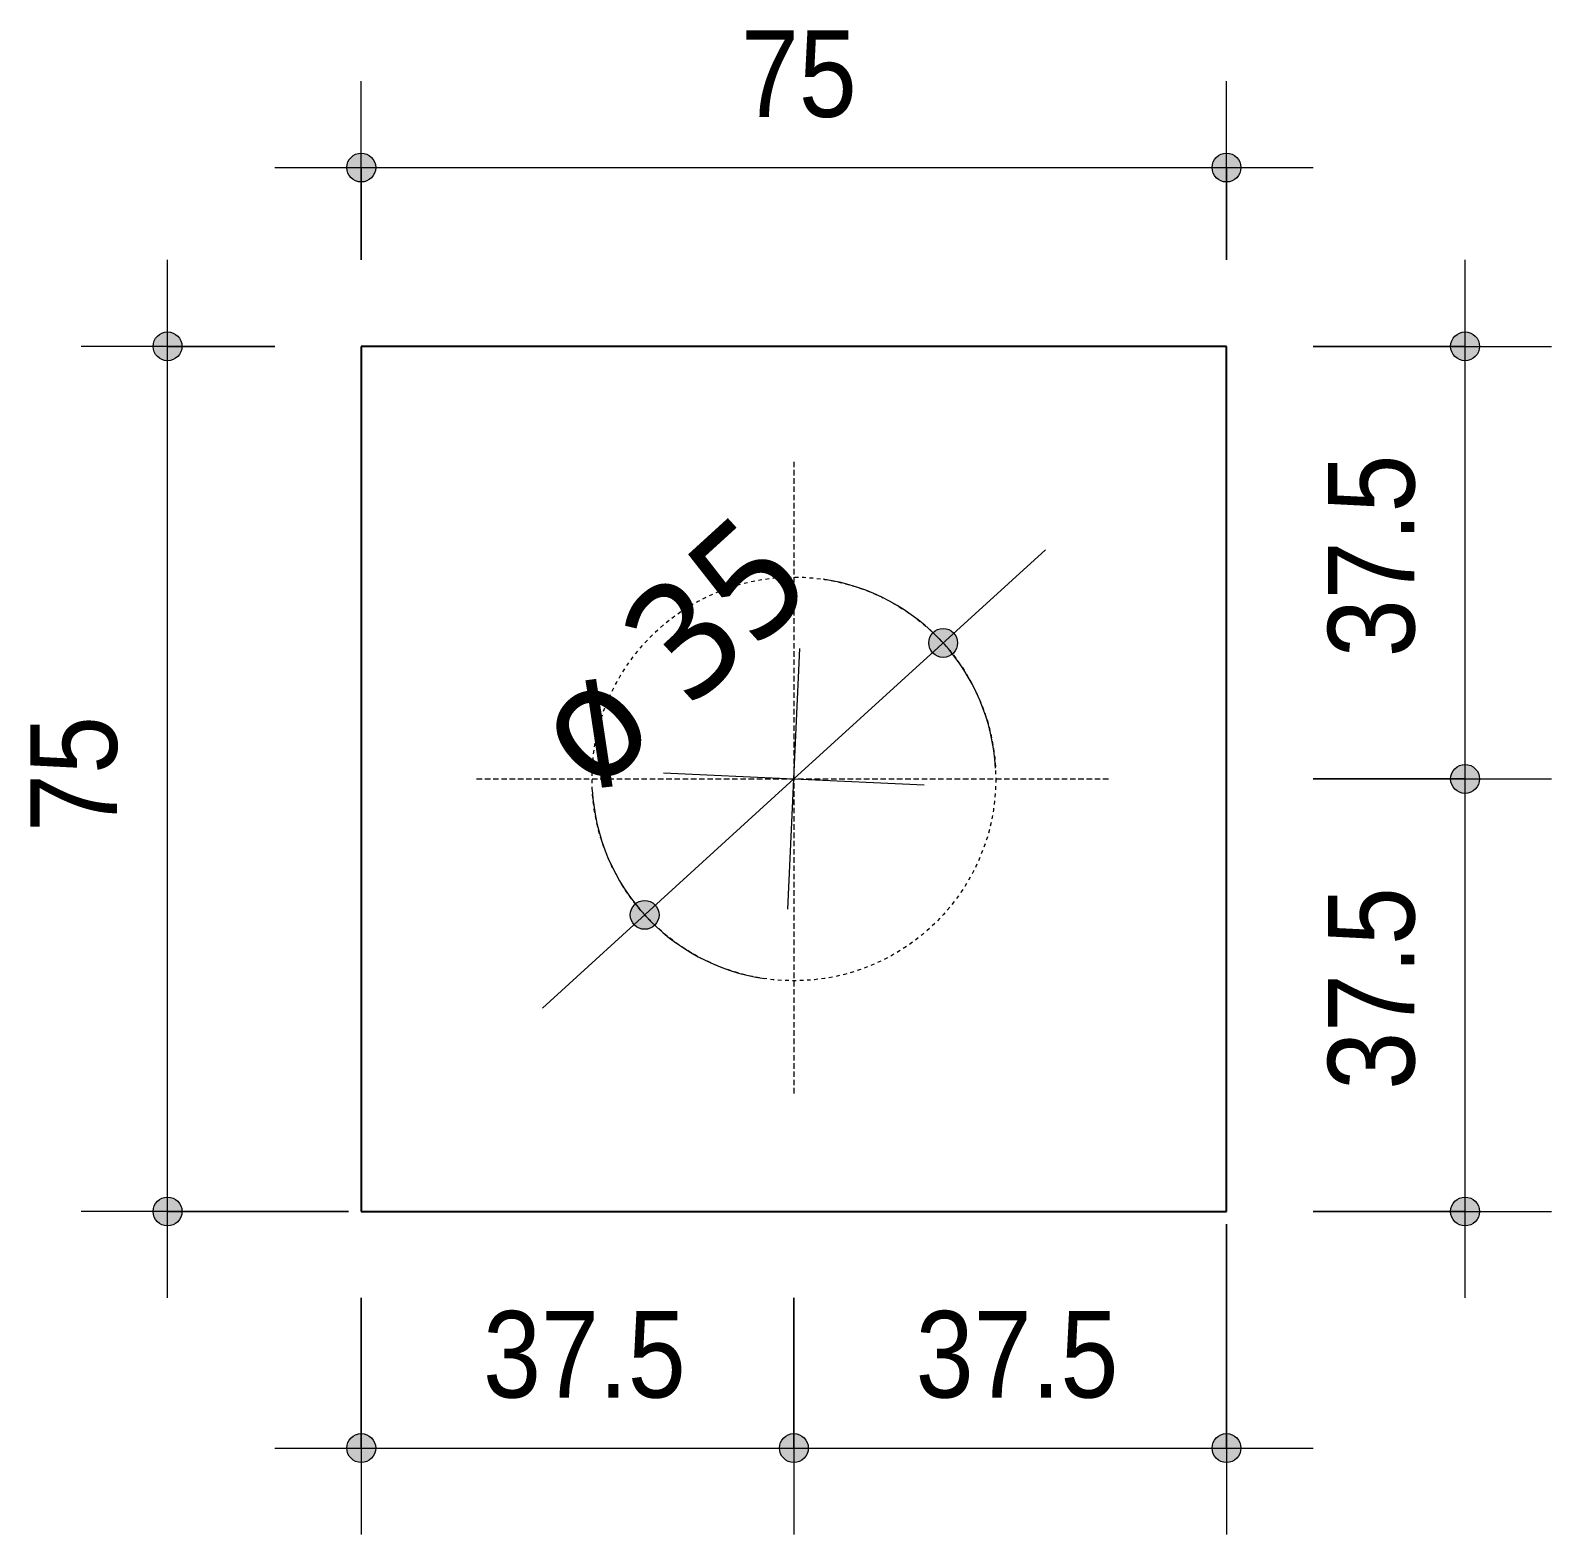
# Model space of a CAD drawing. Extents: x -2131 to 52870, y -3196 to 88043.
# Drawn here: x 46652.5 to 46784.4, y 1082.1 to 1212.5 of the extents above; entities that cross this region are included whole.
import ezdxf

# ---------------------------------------------------------------- set-up
doc = ezdxf.new("R2010")
doc.units = 0
doc.linetypes.add('Hidden', pattern=[0.714375, 0.47625, -0.238125])
doc.linetypes.add('Traço', pattern=[0.635, 0.3175, -0.3175])
for name, color, linetype, lineweight in [('A-ANNO-DIMS', 7, 'Continuous', 9), ('A-ANNO-DIMS-50', 7, 'Continuous', 9), ('A-DETL-THIN', 7, 'Continuous', 25), ('S-FNDN', 7, 'Continuous', 25), ('S-FNDN-HDLN', 7, 'Traço', 18)]:
    doc.layers.add(name, color=color, linetype=linetype, lineweight=lineweight)
doc.styles.add('Fira Sans', font='', dxfattribs={"width": 0.9, "height": 7.5})
doc.styles.add('Gadugi_3', font='gadugi.ttf', dxfattribs={"height": 10})
doc.styles.get('Fira Sans').set_extended_font_data('Fira Sans')
doc.dimstyles.new('PED_1_5mm_ESQ_1', dxfattribs={"dimscale": 30.48, "dimtxt": 10.229846, "dimasz": 0.328084, "dimexe": 0.246063, "dimexo": 0.246063, "dimgap": 0.049213, "dimtad": 1, "dimdec": 1, "dimrnd": 0.5, "dimdsep": 46, "dimtxsty": 'Fira Sans', "dimblk1": 'DOTSMALL', "dimblk2": 'DOTSMALL', "dimsah": 1, "dimcen": 0.09, "dimdle": 0.246063, "dimazin": 0, "dimtfac": 1, "dimtdec": 4, "dimtix": 1, "dimtmove": 0, "dimatfit": 3, "dimfxl": 1, "dimtvp": 1, "dimtolj": 1, "dimtzin": 0, "dimarcsym": 2})
doc.dimstyles.new('PED_Diâmetro_-_2_5_mm_GADUGI', dxfattribs={"dimscale": 30.48, "dimtxt": 10.371623, "dimasz": 0.328084, "dimexe": 0.393701, "dimexo": 0, "dimgap": 0.246063, "dimtad": 1, "dimjust": 3, "dimrnd": 0.01, "dimdsep": 46, "dimtxsty": 'Gadugi_3', "dimblk1": 'DOTSMALL', "dimblk2": 'DOTSMALL', "dimsah": 1, "dimcen": 0.09, "dimdle": 0.393701, "dimazin": 0, "dimtfac": 1, "dimtdec": 4, "dimtix": 1, "dimtmove": 0, "dimatfit": 2, "dimfxl": 1, "dimtvp": 1, "dimtolj": 1, "dimtzin": 0, "dimarcsym": 2})

# ---------------------------------------------------------------- blocks, each defined once
blk = doc.blocks.new('PED_BLRET-1EST_R01_2019 - 75x75x65-3763687-DT09 - BL135 _TERREO_')
at = {"layer": 'S-FNDN', "linetype": 'Hidden', "lineweight": 18}
for p, q in [((0, 27.5), (0, -27.5)), ((-27.5, 0), (27.5, 0))]:
    blk.add_line(p, q, dxfattribs=at)
at = {"layer": 'S-FNDN-HDLN'}
blk.add_circle((0, 0), 17.5, dxfattribs=at)
blk = doc.blocks.new('DIMBLOCK657-DT09 - BL135 _TERREO_')
at = {"layer": 'A-ANNO-DIMS-50', "transparency": 16777216}
h = blk.add_hatch(color=256, dxfattribs=at)
edge = h.paths.add_edge_path(flags=0)
edge.add_arc((46681.22, 1200.62), 1.25, 0, 360)
h = blk.add_hatch(color=256, dxfattribs=at)
edge = h.paths.add_edge_path(flags=0)
edge.add_arc((46756.22, 1200.62), 1.25, 0, 360)
for p, q in [((46681.22, 1192.62), (46681.22, 1208.12)), ((46756.22, 1192.62), (46756.22, 1208.12)), ((46673.72, 1200.62), (46763.72, 1200.62)), ((46681.22, 1200.62), (46681.22, 1192.62)), ((46756.22, 1200.62), (46756.22, 1192.62))]:
    blk.add_line(p, q, dxfattribs=at)
for centre in [(46681.22, 1200.62), (46756.22, 1200.62)]:
    blk.add_circle(centre, 1.25, dxfattribs=at)
at = {"layer": 'A-ANNO-DIMS-50', "color": 0, "transparency": 16777216, "insert": (46714.13, 1212.51), "char_height": 7.5, "width": 11.0168, "attachment_point": 1, "line_spacing_factor": 1.049215, "style": 'Fira Sans'}
blk.add_mtext('75', dxfattribs=at)
blk = doc.blocks.new('_DotSmall')
at = {"color": 0, "linetype": 'ByBlock', "const_width": 0.5}
blk.add_lwpolyline([(-0.0625, 0, 1), (0.0625, 0, 1)], format="xyb", close=True, dxfattribs=at)
blk = doc.blocks.new('DIMBLOCK658-DT09 - BL135 _TERREO_')
at = {"layer": 'A-ANNO-DIMS-50', "transparency": 16777216}
h = blk.add_hatch(color=256, dxfattribs=at)
edge = h.paths.add_edge_path(flags=0)
edge.add_arc((46664.43, 1185.12), 1.25, 0, 360)
h = blk.add_hatch(color=256, dxfattribs=at)
edge = h.paths.add_edge_path(flags=0)
edge.add_arc((46664.43, 1110.12), 1.25, 0, 360)
for p, q in [((46664.43, 1102.62), (46664.43, 1192.62)), ((46673.72, 1185.12), (46656.93, 1185.12)), ((46664.43, 1185.12), (46673.72, 1185.12)), ((46680.11, 1110.12), (46656.93, 1110.12)), ((46664.43, 1110.12), (46680.11, 1110.12))]:
    blk.add_line(p, q, dxfattribs=at)
for centre in [(46664.43, 1185.12), (46664.43, 1110.12)]:
    blk.add_circle(centre, 1.25, dxfattribs=at)
at = {"layer": 'A-ANNO-DIMS-50', "color": 0, "transparency": 16777216, "insert": (46652.54, 1143.03), "char_height": 7.5, "width": 11.0168, "attachment_point": 1, "rotation": 90, "line_spacing_factor": 1.049215, "style": 'Fira Sans'}
blk.add_mtext('75', dxfattribs=at)
blk = doc.blocks.new('DIMBLOCK659-DT09 - BL135 _TERREO_')
at = {"layer": 'A-ANNO-DIMS-50', "transparency": 16777216}
h = blk.add_hatch(color=256, dxfattribs=at)
edge = h.paths.add_edge_path(flags=0)
edge.add_arc((46681.22, 1089.61), 1.25, 0, 360)
h = blk.add_hatch(color=256, dxfattribs=at)
edge = h.paths.add_edge_path(flags=0)
edge.add_arc((46718.72, 1089.61), 1.25, 0, 360)
for p, q in [((46681.22, 1102.62), (46681.22, 1082.11)), ((46681.22, 1089.61), (46681.22, 1102.62)), ((46718.72, 1102.62), (46718.72, 1082.11)), ((46718.72, 1089.61), (46718.72, 1102.62)), ((46673.72, 1089.61), (46718.72, 1089.61))]:
    blk.add_line(p, q, dxfattribs=at)
for centre in [(46681.22, 1089.61), (46718.72, 1089.61)]:
    blk.add_circle(centre, 1.25, dxfattribs=at)
at = {"layer": 'A-ANNO-DIMS-50', "color": 0, "transparency": 16777216, "insert": (46691.78, 1101.49), "char_height": 7.5, "width": 19.6728, "attachment_point": 1, "line_spacing_factor": 1.049215, "style": 'Fira Sans'}
blk.add_mtext('37.5', dxfattribs=at)
blk = doc.blocks.new('DIMBLOCK660-DT09 - BL135 _TERREO_')
at = {"layer": 'A-ANNO-DIMS-50', "transparency": 16777216}
h = blk.add_hatch(color=256, dxfattribs=at)
edge = h.paths.add_edge_path(flags=0)
edge.add_arc((46718.72, 1089.61), 1.25, 0, 360)
h = blk.add_hatch(color=256, dxfattribs=at)
edge = h.paths.add_edge_path(flags=0)
edge.add_arc((46756.22, 1089.61), 1.25, 0, 360)
for p, q in [((46756.22, 1109.01), (46756.22, 1082.11)), ((46756.22, 1089.61), (46756.22, 1109.01)), ((46718.72, 1102.62), (46718.72, 1082.11)), ((46718.72, 1089.61), (46718.72, 1102.62)), ((46718.72, 1089.61), (46763.72, 1089.61))]:
    blk.add_line(p, q, dxfattribs=at)
for centre in [(46718.72, 1089.61), (46756.22, 1089.61)]:
    blk.add_circle(centre, 1.25, dxfattribs=at)
at = {"layer": 'A-ANNO-DIMS-50', "color": 0, "transparency": 16777216, "insert": (46729.28, 1101.49), "char_height": 7.5, "width": 19.6728, "attachment_point": 1, "line_spacing_factor": 1.049215, "style": 'Fira Sans'}
blk.add_mtext('37.5', dxfattribs=at)
blk = doc.blocks.new('DIMBLOCK661-DT09 - BL135 _TERREO_')
at = {"layer": 'A-ANNO-DIMS-50', "transparency": 16777216}
h = blk.add_hatch(color=256, dxfattribs=at)
edge = h.paths.add_edge_path(flags=0)
edge.add_arc((46776.9, 1147.62), 1.25, 0, 360)
h = blk.add_hatch(color=256, dxfattribs=at)
edge = h.paths.add_edge_path(flags=0)
edge.add_arc((46776.9, 1110.12), 1.25, 0, 360)
for p, q in [((46763.72, 1147.62), (46784.4, 1147.62)), ((46776.9, 1147.62), (46763.72, 1147.62)), ((46776.9, 1102.62), (46776.9, 1147.62)), ((46763.72, 1110.12), (46784.4, 1110.12)), ((46776.9, 1110.12), (46763.72, 1110.12))]:
    blk.add_line(p, q, dxfattribs=at)
for centre in [(46776.9, 1147.62), (46776.9, 1110.12)]:
    blk.add_circle(centre, 1.25, dxfattribs=at)
at = {"layer": 'A-ANNO-DIMS-50', "color": 0, "transparency": 16777216, "insert": (46765.01, 1120.67), "char_height": 7.5, "width": 19.6728, "attachment_point": 1, "rotation": 90, "line_spacing_factor": 1.049215, "style": 'Fira Sans'}
blk.add_mtext('37.5', dxfattribs=at)
blk = doc.blocks.new('DIMBLOCK662-DT09 - BL135 _TERREO_')
at = {"layer": 'A-ANNO-DIMS-50', "transparency": 16777216}
h = blk.add_hatch(color=256, dxfattribs=at)
edge = h.paths.add_edge_path(flags=0)
edge.add_arc((46776.9, 1185.12), 1.25, 0, 360)
h = blk.add_hatch(color=256, dxfattribs=at)
edge = h.paths.add_edge_path(flags=0)
edge.add_arc((46776.9, 1147.62), 1.25, 0, 360)
for p, q in [((46776.9, 1147.62), (46776.9, 1192.62)), ((46763.72, 1185.12), (46784.4, 1185.12)), ((46776.9, 1185.12), (46763.72, 1185.12)), ((46763.72, 1147.62), (46784.4, 1147.62)), ((46776.9, 1147.62), (46763.72, 1147.62))]:
    blk.add_line(p, q, dxfattribs=at)
for centre in [(46776.9, 1185.12), (46776.9, 1147.62)]:
    blk.add_circle(centre, 1.25, dxfattribs=at)
at = {"layer": 'A-ANNO-DIMS-50', "color": 0, "transparency": 16777216, "insert": (46765.01, 1158.17), "char_height": 7.5, "width": 19.6728, "attachment_point": 1, "rotation": 90, "line_spacing_factor": 1.049215, "style": 'Fira Sans'}
blk.add_mtext('37.5', dxfattribs=at)
blk = doc.blocks.new('DIMBLOCK663-DT09 - BL135 _TERREO_')
at = {"layer": 'A-ANNO-DIMS-50', "transparency": 16777216}
h = blk.add_hatch(color=256, dxfattribs=at)
edge = h.paths.add_edge_path(flags=0)
edge.add_arc((46731.66, 1159.41), 1.25, 0, 360)
h = blk.add_hatch(color=256, dxfattribs=at)
edge = h.paths.add_edge_path(flags=0)
edge.add_arc((46705.79, 1135.83), 1.25, 0, 360)
for p, q in [((46718.72, 1147.62), (46740.52, 1167.49)), ((46718.2, 1136.32), (46719.25, 1158.92)), ((46718.72, 1147.62), (46696.92, 1127.75)), ((46707.42, 1148.14), (46730.02, 1147.1))]:
    blk.add_line(p, q, dxfattribs=at)
for centre in [(46731.66, 1159.41), (46705.79, 1135.83)]:
    blk.add_circle(centre, 1.25, dxfattribs=at)
for start, end in [(3.0624, 81.6395), (183.0624, 261.6395)]:
    blk.add_arc((46718.72, 1147.62), 17.5, start, end, dxfattribs=at)
at = {"layer": 'A-ANNO-DIMS-50', "color": 0, "transparency": 16777216, "insert": (46694.69, 1153.54), "char_height": 10, "width": 33.0532, "attachment_point": 1, "rotation": 42.351, "line_spacing_factor": 1.02016, "style": 'Gadugi_3'}
blk.add_mtext('ø 35', dxfattribs=at)

msp = doc.modelspace()

# ---------------------------------------------------------------- linework, layer by layer
at = {"layer": 'A-DETL-THIN'}
for p, q in [((46718.722, 1185.119), (46681.222, 1185.119)), ((46681.222, 1185.119), (46681.222, 1110.119)), ((46756.222, 1185.119), (46718.722, 1185.119)), ((46756.222, 1110.119), (46756.222, 1185.119)), ((46681.222, 1110.119), (46756.222, 1110.119))]:
    msp.add_line(p, q, dxfattribs=at)
at = {"layer": 'S-FNDN'}
for p, q in [((46756.222, 1185.119), (46681.222, 1185.119)), ((46681.222, 1185.119), (46681.222, 1110.119)), ((46756.222, 1110.119), (46756.222, 1185.119)), ((46681.222, 1110.119), (46756.222, 1110.119))]:
    msp.add_line(p, q, dxfattribs=at)

# ---------------------------------------------------------------- block references
at = {"layer": 'S-FNDN', "linetype": 'Hidden', "lineweight": 18}
msp.add_blockref('PED_BLRET-1EST_R01_2019 - 75x75x65-3763687-DT09 - BL135 _TERREO_', (46718.722, 1147.619), dxfattribs=at)

# ---------------------------------------------------------------- dimensions: what is measured, and where the dimension line sits
at = {"layer": 'A-ANNO-DIMS'}
for base, p1, p2, override, picture, middle in [((46756.222, 1200.624), (46681.222, 1185.119), (46756.222, 1185.119), {"dimpost": '<>', "dimfxl": 75}, 'DIMBLOCK657-DT09 - BL135 _TERREO_', (46718.722, 1205.939)), ((46756.222, 1089.609), (46718.722, 1110.119), (46756.222, 1116.506), {"dimpost": '<>', "dimfxl": 38.039991}, 'DIMBLOCK660-DT09 - BL135 _TERREO_', (46737.472, 1094.925)), ((46718.722, 1089.609), (46681.222, 1110.119), (46718.722, 1110.119), {"dimpost": '<>', "dimfxl": 37.5}, 'DIMBLOCK659-DT09 - BL135 _TERREO_', (46699.972, 1094.925))]:
    dim = msp.add_linear_dim(base=base, p1=p1, p2=p2, dimstyle='PED_1_5mm_ESQ_1', override=override, dxfattribs=at)
    dim.commit()
    dim.dimension.update_dxf_attribs({"geometry": picture, "text_midpoint": middle})
for base, p1, p2, override, picture, middle in [((46664.429, 1185.119), (46687.609, 1110.119), (46681.222, 1185.119), {"dimpost": '<>', "dimfxl": 75.271448}, 'DIMBLOCK658-DT09 - BL135 _TERREO_', (46659.114, 1147.619)), ((46776.898, 1185.119), (46756.222, 1147.619), (46756.222, 1185.119), {"dimpost": '<>', "dimfxl": 37.5}, 'DIMBLOCK662-DT09 - BL135 _TERREO_', (46771.583, 1166.369)), ((46776.898, 1147.619), (46756.222, 1110.119), (46756.222, 1147.619), {"dimpost": '<>', "dimfxl": 37.5}, 'DIMBLOCK661-DT09 - BL135 _TERREO_', (46771.583, 1128.869))]:
    dim = msp.add_linear_dim(base=base, p1=p1, p2=p2, angle=90, dimstyle='PED_1_5mm_ESQ_1', override=override, dxfattribs=at)
    dim.commit()
    dim.dimension.update_dxf_attribs({"geometry": picture, "text_midpoint": middle})
dim = msp.add_diameter_dim_2p(p1=(46731.655, 1159.408), p2=(46705.789, 1135.83), dimstyle='PED_Diâmetro_-_2_5_mm_GADUGI', override={"dimpost": 'ø<>'}, dxfattribs=at)
dim.commit()
dim.dimension.update_dxf_attribs({"geometry": 'DIMBLOCK663-DT09 - BL135 _TERREO_', "text_midpoint": (46710.052, 1157.13)})

doc.saveas('drawing.dxf')
